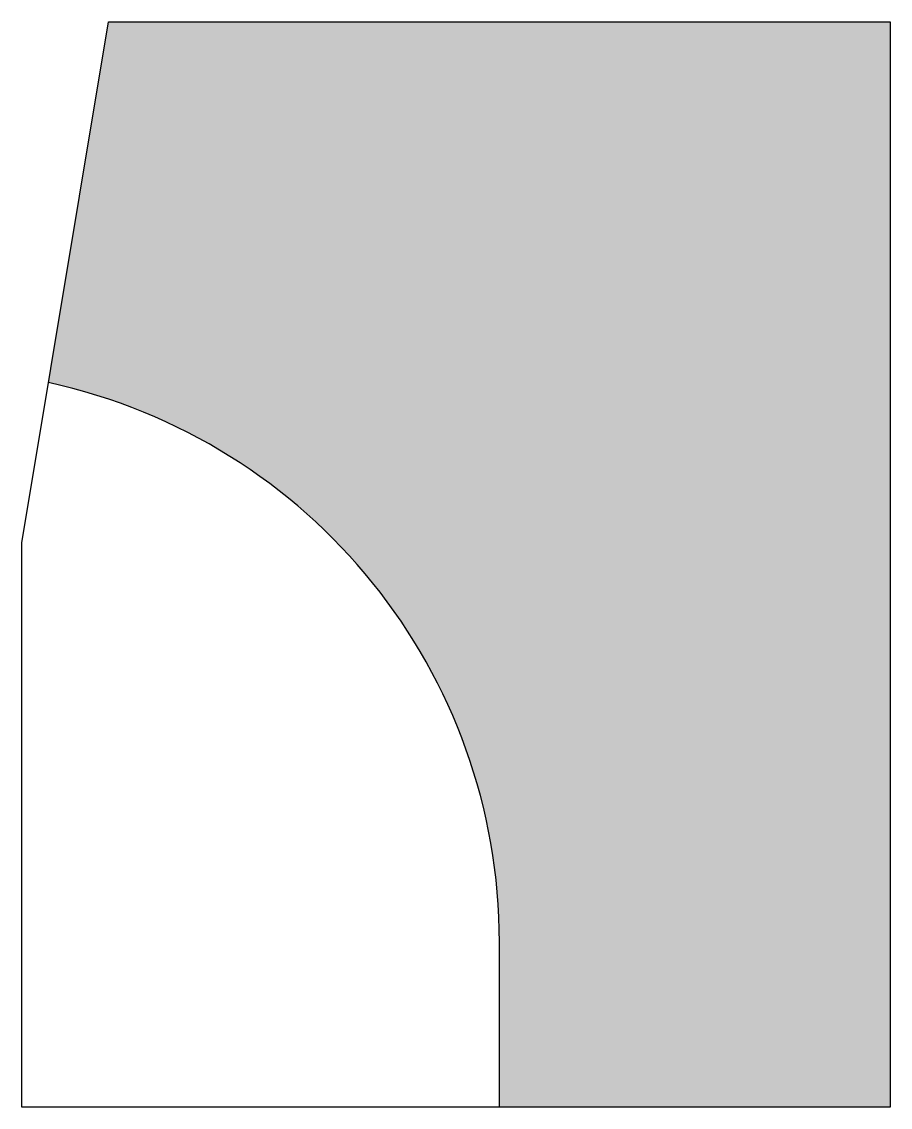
# Model space of a CAD drawing. Header units: metres. Extents: x 0 to 0.2, y 0 to 0.25.
import ezdxf

# ---------------------------------------------------------------- set-up
doc = ezdxf.new("R2010")
doc.units = ezdxf.units.M
doc.header["$MEASUREMENT"] = 0
doc.layers.get('0').update_dxf_attribs({"linetype": 'CONTINUOUS'})

msp = doc.modelspace()

# ---------------------------------------------------------------- hatches: boundary and pattern name
h = msp.add_hatch(color=253)
h.dxf.hatch_style = 1
h.paths.add_polyline_path([(0.2, 0.25), (0.02, 0.25), (0.00615, 0.16689, -0.352738), (0.11, 0.038), (0.11, 0), (0.2, 0)])

# ---------------------------------------------------------------- linework, layer by layer
at = {"linetype": 'ByBlock'}
for p, q in [((0, 0.13), (0.02, 0.25)), ((0.02, 0.25), (0.2, 0.25)), ((0.2, 0.25), (0.2, 0)), ((0, 0), (0, 0.13)), ((0.2, 0), (0, 0))]:
    msp.add_line(p, q, dxfattribs=at)
at = {"flags": 128}
msp.add_lwpolyline([(0.11, 0), (0.11, 0.038, 0.352738), (0.00615, 0.16689, 5.746301)], format="xyb", dxfattribs=at)

doc.saveas('drawing.dxf')
